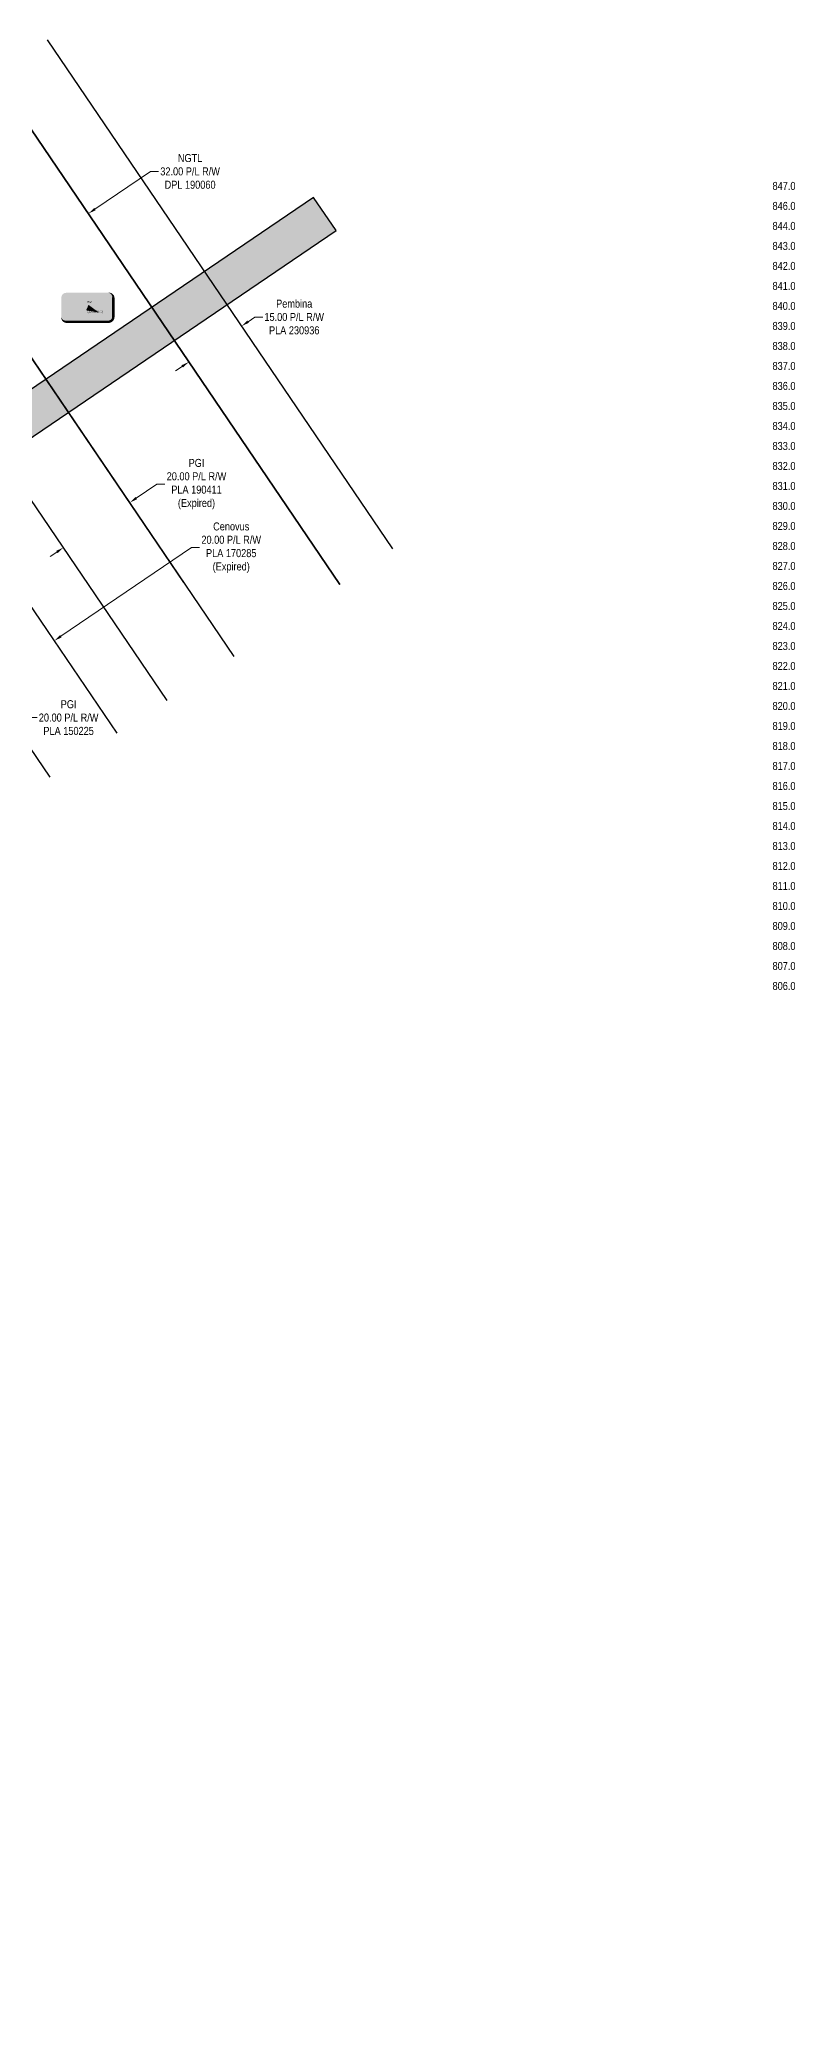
# Model space of a CAD drawing. Extents: x 413456 to 426437, y 6044251 to 6059667.
# Drawn here: x 421570 to 422517, y 6056657 to 6059144 of the extents above; entities that cross this region are included whole.
import ezdxf
from ezdxf.enums import TextEntityAlignment as Align

# ---------------------------------------------------------------- set-up
doc = ezdxf.new("R2018")
doc.units = 0
doc.header["$LTSCALE"] = 5
doc.header["$PDSIZE"] = 0.5
doc.layers.get('Defpoints').update_dxf_attribs({"color": 9})
for name, color, linetype in [('F-RW', 190, 'Continuous'), ('P-TEMP-BLOCKS', 250, 'Continuous'), ('P-TEMP-H', 41, 'Continuous'), ('P-TEMP_WORKSPACE', 46, 'Continuous'), ('S-T7', 7, 'Continuous')]:
    doc.layers.add(name, color=color, linetype=linetype)
doc.layers.add('F-RW-T', color=190, linetype='Continuous', lineweight=9)
doc.styles.add('80', font='ARIALN.TTF', dxfattribs={"height": 10})
doc.styles.add('80CG', font='ARIALN.TTF', dxfattribs={"height": 10})
doc.styles.get("Standard").update_dxf_attribs({"font": 'ARIALN.TTF'})
doc.dimstyles.new('Compass 5 000', dxfattribs={"dimscale": 5, "dimtxt": 9, "dimasz": 2, "dimexe": 0.2, "dimexo": 0.0625, "dimgap": 0.5, "dimtad": 0, "dimtih": 1, "dimtoh": 1, "dimzin": 0, "dimdsep": 46, "dimtxsty": '80CG', "dimcen": 0.1, "dimse1": 1, "dimse2": 1, "dimclrd": 256, "dimclrt": 256, "dimaunit": 1, "dimadec": 4, "dimazin": 0, "dimtfac": 0.06, "dimtofl": 0, "dimtmove": 0, "dimatfit": 1, "dimfxl": 0.2, "dimtolj": 1, "dimtzin": 0, "dimlwd": -1, "dimarcsym": 0})

# ---------------------------------------------------------------- blocks, each defined once
blk = doc.blocks.new('*U78')
at = {"true_color": 0xff8aff}
h = blk.add_hatch(color=211, dxfattribs=at)
edge = h.paths.add_edge_path()
edge.add_line((-26.5, -17.7), (26.5, -17.7))
edge.add_arc((26.5, -11.7), 6, 270, 360)
edge.add_line((32.5, -11.7), (32.5, 12.5))
edge.add_arc((26.5, 12.5), 6, 0, 90)
edge.add_line((26.5, 18.5), (-26.5, 18.5))
edge.add_arc((-26.5, 12.5), 6, 90, 180)
edge.add_line((-32.5, 12.5), (-32.5, -11.7))
edge.add_arc((-26.5, -11.7), 6, 180, 270)
at = {"color": 250, "flags": 128}
blk.add_lwpolyline([(-26.5, -17.7, 3, 3, 0), (26.5, -17.7, 3, 3, 0.414214), (32.5, -11.7, 3, 3, 0), (32.5, 12.5, 3, 0, 0.414214), (26.5, 18.5, 0, 0, 0), (-26.5, 18.5, 0, 0, 0.414214), (-32.5, 12.5, 0, 0, 0), (-32.5, -11.7, 0, 3, 0.414214)], format="xyseb", close=True, dxfattribs=at)
at = {"flags": 128}
blk.add_lwpolyline([(14.6, -6.3, 0, 7.5, 0), (0, 0, 0, 0, 0)], format="xyseb", dxfattribs=at)
at = {"color": 250, "lineweight": 30, "flags": 104}
blk.add_attdef('TEMP_AREA_W1', text='', height=12, dxfattribs=at).set_placement((0, 8.3), align=Align.MIDDLE_CENTER)
blk.add_attdef('ENTER_TEXT', text='', height=9, dxfattribs=at).set_placement((0, -3.8), align=Align.TOP_CENTER)
blk = doc.blocks.new('*D113')
at = {"layer": 'Defpoints', "color": 0, "transparency": 16777216}
for p in [(421631.1, 6058926.9), (422546.8, 6057576.7), (422414.5, 6057486.9)]:
    blk.add_point(p, dxfattribs=at)
at = {"layer": 'F-RW-T', "transparency": 16777216}
for p, q in [((421639.4, 6058932.5), (421708.8, 6058979.6)), ((421708.8, 6058979.6), (421718.8, 6058979.6)), ((421490.5, 6058831.5), (421482.2, 6058825.9))]:
    blk.add_line(p, q, dxfattribs=at)
for points in [[(421638.5, 6058933.9), (421640.3, 6058931.1), (421631.1, 6058926.9)], [(421489.6, 6058832.9), (421491.4, 6058830.2), (421498.8, 6058837.1)]]:
    blk.add_solid(points, dxfattribs=at)
at = {"layer": 'F-RW-T', "transparency": 16777216, "insert": (421758.3, 6058979.6), "char_height": 10, "attachment_point": 5, "style": '80CG'}
blk.add_mtext('\\A1;NGTL\\P32.00 P/L R/W\\PDPL 190060', dxfattribs=at)
blk = doc.blocks.new('*D163')
at = {"layer": 'Defpoints', "color": 0, "transparency": 16777216}
for p in [(421588.5, 6058393.2), (421650.2, 6058302.3), (421567.4, 6058246.1)]:
    blk.add_point(p, dxfattribs=at)
at = {"layer": 'F-RW-T', "transparency": 16777216}
for p, q in [((421596.8, 6058398.8), (421760.2, 6058509.6)), ((421760.2, 6058509.6), (421770.2, 6058509.6)), ((421497.5, 6058331.4), (421489.2, 6058325.8))]:
    blk.add_line(p, q, dxfattribs=at)
for points in [[(421595.9, 6058400.2), (421597.7, 6058397.4), (421588.5, 6058393.2)], [(421496.5, 6058332.8), (421498.4, 6058330.1), (421505.7, 6058337.1)]]:
    blk.add_solid(points, dxfattribs=at)
at = {"layer": 'F-RW-T', "transparency": 16777216, "insert": (421809.7, 6058509.6), "char_height": 10, "attachment_point": 5, "style": '80CG'}
blk.add_mtext('\\A1;Cenovus\\P20.00 P/L R/W\\PPLA 170285\\P(Expired)', dxfattribs=at)
blk = doc.blocks.new('*D164')
at = {"layer": 'Defpoints', "color": 0, "transparency": 16777216}
for p in [(421682.8, 6058565.8), (421758, 6058455), (421675.3, 6058398.9)]:
    blk.add_point(p, dxfattribs=at)
at = {"layer": 'F-RW-T', "transparency": 16777216}
for p, q in [((421691.1, 6058571.5), (421716.8, 6058588.9)), ((421716.8, 6058588.9), (421726.8, 6058588.9)), ((421591.8, 6058504.1), (421583.5, 6058498.5))]:
    blk.add_line(p, q, dxfattribs=at)
for points in [[(421690.2, 6058572.8), (421692, 6058570.1), (421682.8, 6058565.8)], [(421590.9, 6058505.5), (421592.7, 6058502.7), (421600.1, 6058509.7)]]:
    blk.add_solid(points, dxfattribs=at)
at = {"layer": 'F-RW-T', "transparency": 16777216, "insert": (421766.3, 6058588.9), "char_height": 10, "attachment_point": 5, "style": '80CG'}
blk.add_mtext('\\A1;PGI\\P20.00 P/L R/W\\PPLA 190411\\P(Expired)', dxfattribs=at)
blk = doc.blocks.new('*D165')
at = {"layer": 'Defpoints', "color": 0, "transparency": 16777216}
for p in [(421433.8, 6058265.1), (421836.6, 6057671), (421717, 6057589.9)]:
    blk.add_point(p, dxfattribs=at)
at = {"layer": 'F-RW-T', "transparency": 16777216}
for p, q in [((421442, 6058270.7), (421450.3, 6058276.3)), ((421297.6, 6058172.7), (421287.6, 6058172.7)), ((421305.9, 6058178.4), (421297.6, 6058172.7))]:
    blk.add_line(p, q, dxfattribs=at)
for points in [[(421441.1, 6058272.1), (421443, 6058269.3), (421433.8, 6058265.1)], [(421305, 6058179.7), (421306.8, 6058177), (421314.2, 6058184)]]:
    blk.add_solid(points, dxfattribs=at)
at = {"layer": 'F-RW-T', "transparency": 16777216, "insert": (421248.1, 6058172.7), "char_height": 10, "attachment_point": 5, "style": '80CG'}
blk.add_mtext('\\A1;NGTL\\P29.00 P/L R/W\\PDPL 110999', dxfattribs=at)
blk = doc.blocks.new('*D166')
at = {"layer": 'Defpoints', "color": 0, "transparency": 16777216}
for p in [(421169.8, 6058116.2), (422002.5, 6056890.4), (421890.8, 6056814.5)]:
    blk.add_point(p, dxfattribs=at)
at = {"layer": 'F-RW-T', "transparency": 16777216}
for p, q in [((421178.1, 6058121.8), (421186.4, 6058127.4)), ((421049.9, 6058034.7), (421041.7, 6058029.1)), ((421041.7, 6058029.1), (421031.7, 6058029.1))]:
    blk.add_line(p, q, dxfattribs=at)
for points in [[(421177.2, 6058123.2), (421179, 6058120.4), (421169.8, 6058116.2)], [(421049, 6058036.1), (421050.9, 6058033.4), (421058.2, 6058040.4)]]:
    blk.add_solid(points, dxfattribs=at)
at = {"layer": 'F-RW-T', "transparency": 16777216, "insert": (420992.1, 6058029.1), "char_height": 10, "attachment_point": 5, "style": '80CG'}
blk.add_mtext('\\A1;NGTL\\P27.00 P/L R/W\\PPlan 822 0871\\PDPL 800727', dxfattribs=at)
blk = doc.blocks.new('*D167')
at = {"layer": 'Defpoints', "color": 0, "transparency": 16777216}
for p in [(421540.4, 6058286), (422606.8, 6056713.4), (422524, 6056657.3)]:
    blk.add_point(p, dxfattribs=at)
at = {"layer": 'F-RW-T', "transparency": 16777216}
for p, q in [((421548.7, 6058291.6), (421557, 6058297.2)), ((421557, 6058297.2), (421567, 6058297.2)), ((421449.4, 6058224.3), (421441.1, 6058218.6))]:
    blk.add_line(p, q, dxfattribs=at)
for points in [[(421547.7, 6058293), (421549.6, 6058290.2), (421540.4, 6058286)], [(421448.4, 6058225.6), (421450.3, 6058222.9), (421457.6, 6058229.9)]]:
    blk.add_solid(points, dxfattribs=at)
at = {"layer": 'F-RW-T', "transparency": 16777216, "insert": (421606.5, 6058297.2), "char_height": 10, "attachment_point": 5, "style": '80CG'}
blk.add_mtext('\\A1;PGI\\P20.00 P/L R/W\\PPLA 150225', dxfattribs=at)
blk = doc.blocks.new('*D168')
at = {"layer": 'Defpoints', "color": 0, "transparency": 16777216}
for p in [(421361.5, 6058113.7), (422271.1, 6056773.6), (422139.1, 6056684)]:
    blk.add_point(p, dxfattribs=at)
at = {"layer": 'F-RW-T', "transparency": 16777216}
for p, q in [((421369.8, 6058119.3), (421378, 6058125)), ((421221.2, 6058018.5), (421205.6, 6058007.9)), ((421205.6, 6058007.9), (421195.6, 6058007.9))]:
    blk.add_line(p, q, dxfattribs=at)
for points in [[(421368.8, 6058120.7), (421370.7, 6058118), (421361.5, 6058113.7)], [(421220.3, 6058019.9), (421222.2, 6058017.2), (421229.5, 6058024.2)]]:
    blk.add_solid(points, dxfattribs=at)
at = {"layer": 'F-RW-T', "transparency": 16777216, "insert": (421156, 6058007.9), "char_height": 10, "attachment_point": 5, "style": '80CG'}
blk.add_mtext('\\A1;Alliance\\P27.00 P/L R/W\\PPlan 012 1425\\PDPL 981030', dxfattribs=at)
blk = doc.blocks.new('*D173')
at = {"layer": 'Defpoints', "color": 0, "transparency": 16777216}
for p in [(421822.5, 6058786.3), (421834, 6058769.4), (421768.2, 6058724.8)]:
    blk.add_point(p, dxfattribs=at)
at = {"layer": 'F-RW-T', "transparency": 16777216}
for p, q in [((421830.8, 6058791.9), (421839.3, 6058797.7)), ((421839.3, 6058797.7), (421849.3, 6058797.7)), ((421748.5, 6058736), (421740.2, 6058730.4))]:
    blk.add_line(p, q, dxfattribs=at)
for points in [[(421829.9, 6058793.3), (421831.7, 6058790.5), (421822.5, 6058786.3)], [(421747.5, 6058737.4), (421749.4, 6058734.7), (421756.8, 6058741.6)]]:
    blk.add_solid(points, dxfattribs=at)
at = {"layer": 'F-RW-T', "transparency": 16777216, "insert": (421888.4, 6058797.7), "char_height": 10, "attachment_point": 5, "style": '80CG'}
blk.add_mtext('\\A1;Pembina\\P15.00 P/L R/W\\PPLA 230936', dxfattribs=at)

msp = doc.modelspace()

# ---------------------------------------------------------------- hatches: boundary and pattern name
at = {"layer": 'P-TEMP-H'}
h = msp.add_hatch(color=256, dxfattribs=at)
h.dxf.hatch_style = 1
h.paths.add_polyline_path([(421940.758, 6058905.831), (421912.691, 6058947.184), (421350.66, 6058565.73), (421378.727, 6058524.377)])

# ---------------------------------------------------------------- linework, layer by layer
at = {"layer": 'F-RW'}
for points in [[(421483.848, 6059144.068), (421514.666, 6059098.632), (421559.192, 6059032.958), (421945.414, 6058463.478)], [(421945.417, 6058463.48), (421559.194, 6059032.962), (421514.669, 6059098.632), (421483.853, 6059144.068)], [(421579.684, 6059144.068), (422011.269, 6058508.174)], [(421750.656, 6058465.84), (421553.955, 6058755.899), (421519.566, 6058806.563), (421451.624, 6058906.997), (421409.025, 6058969.82), (421407.202, 6058972.209), (421380.663, 6059011.481), (421374.963, 6059019.89), (421294.3, 6058960.809), (421210.557, 6059084.179)], [(421553.955, 6058755.899), (421813.139, 6058373.702)], [(421583.296, 6058222.702), (421398.191, 6058495.655), (421316.943, 6058615.55), (421291.789, 6058652.562), (421287.808, 6058658.468), (421278.529, 6058672.226), (421361.245, 6058728.348), (421375.324, 6058707.585), (421397.77, 6058674.48), (421401.469, 6058669.025), (421548.22, 6058452.614), (421666.885, 6058277.617)], [(421729.56, 6058318.793), (421550.677, 6058582.576)]]:
    msp.add_lwpolyline(points, dxfattribs=at)
at = {"layer": 'P-TEMP_WORKSPACE'}
msp.add_lwpolyline([(421940.758, 6058905.831), (421912.691, 6058947.184), (421350.66, 6058565.73), (421378.727, 6058524.377)], close=True, dxfattribs=at)

# ---------------------------------------------------------------- block references
at = {"layer": 'P-TEMP-BLOCKS'}
ref = msp.add_blockref('*U78', (421629.884, 6058809.53), dxfattribs=dict(at, xscale=0.9990429872970835, yscale=0.9990429872970835, zscale=0.9990429872970835))
lines = msp.add_mtext('W2', dxfattribs={"layer": '0', "color": 250, "insert": (421629.884, 6058817.787), "char_height": 2.5, "attachment_point": 1})
ref.add_attrib('TEMP_AREA_W1', '', (421629.884, 6058817.787), dxfattribs={"flags": 104}).embed_mtext(lines)
lines = msp.add_mtext('(10.0x135.0)', dxfattribs={"layer": '0', "color": 250, "insert": (421629.89, 6058805.757), "char_height": 2.5, "attachment_point": 1})
ref.add_attrib('ENTER_TEXT', '', (421629.89, 6058805.757), dxfattribs={"flags": 104}).embed_mtext(lines)

# ---------------------------------------------------------------- texts
at = {"layer": 'S-T7', "style": '80'}
for s, p in [('847.0', (422514.809, 6058961.493)), ('846.0', (422514.809, 6058936.504)), ('844.0', (422514.809, 6058911.515)), ('843.0', (422514.809, 6058886.526)), ('842.0', (422514.809, 6058861.537)), ('841.0', (422514.809, 6058836.547)), ('840.0', (422514.809, 6058811.558)), ('839.0', (422514.809, 6058786.569)), ('838.0', (422514.809, 6058761.58)), ('837.0', (422514.809, 6058736.591)), ('836.0', (422514.809, 6058711.602)), ('835.0', (422514.809, 6058686.613)), ('834.0', (422514.809, 6058661.624)), ('833.0', (422514.809, 6058636.635)), ('832.0', (422514.809, 6058611.646)), ('831.0', (422514.809, 6058586.657)), ('830.0', (422514.809, 6058561.667)), ('829.0', (422514.809, 6058536.678)), ('828.0', (422514.809, 6058511.689)), ('827.0', (422514.809, 6058486.7)), ('826.0', (422514.809, 6058461.711)), ('825.0', (422514.809, 6058436.722)), ('824.0', (422514.809, 6058411.733)), ('823.0', (422514.809, 6058386.744)), ('822.0', (422514.809, 6058361.755)), ('821.0', (422514.809, 6058336.766)), ('820.0', (422514.809, 6058311.777)), ('819.0', (422514.809, 6058286.787)), ('818.0', (422514.809, 6058261.798)), ('817.0', (422514.809, 6058236.809)), ('816.0', (422514.809, 6058211.82)), ('815.0', (422514.809, 6058186.831)), ('814.0', (422514.809, 6058161.842)), ('813.0', (422514.809, 6058136.853)), ('812.0', (422514.809, 6058111.864)), ('811.0', (422514.809, 6058086.875)), ('810.0', (422514.809, 6058061.886)), ('809.0', (422514.809, 6058036.897)), ('808.0', (422514.809, 6058011.907)), ('807.0', (422514.809, 6057986.918)), ('806.0', (422514.809, 6057961.929))]:
    msp.add_text(s, height=9.9956, dxfattribs=at).set_placement(p, align=Align.MIDDLE_RIGHT)

# ---------------------------------------------------------------- dimensions: what is measured, and where the dimension line sits
at = {"layer": 'F-RW-T'}
for base, p1, p2, angle, text, picture, middle in [((421631.125, 6058926.901), (422414.503, 6057486.923), (422546.845, 6057576.678), 34.145108, 'NGTL\\P32.00 P/L R/W\\PDPL 190060', '*D113', (421758.291, 6058979.598)), ((421822.517, 6058786.28), (421768.223, 6058724.751), (421833.985, 6058769.384), 34.164987, 'Pembina\\P15.00 P/L R/W\\PPLA 230936', '*D173', (421888.392, 6058797.677)), ((421682.836, 6058565.848), (421675.26, 6058398.864), (421758.018, 6058454.985), 34.142903, 'PGI\\P20.00 P/L R/W\\PPLA 190411\\P(Expired)', '*D164', (421766.303, 6058588.858)), ((421588.52, 6058393.183), (421567.397, 6058246.144), (421650.168, 6058302.27), 34.14118, 'Cenovus\\P20.00 P/L R/W\\PPLA 170285\\P(Expired)', '*D163', (421809.724, 6058509.591)), ((421540.4, 6058285.998), (422524.029, 6056657.282), (422606.794, 6056713.406), 34.141672, 'PGI\\P20.00 P/L R/W\\PPLA 150225', '*D167', (421606.492, 6058297.224)), ((421433.752, 6058265.065), (421716.995, 6057589.931), (421836.582, 6057671.026), 34.141979, 'NGTL\\P29.00 P/L R/W\\PDPL 110999', '*D165', (421248.074, 6058172.744)), ((421169.837, 6058116.187), (421890.83, 6056814.549), (422002.467, 6056890.378), 34.186282, 'NGTL\\P27.00 P/L R/W\\PPlan 822 0871\\PDPL 800727', '*D166', (420992.118, 6058029.118)), ((421361.481, 6058113.722), (422139.107, 6056684.021), (422271.073, 6056773.591), 34.166034, 'Alliance\\P27.00 P/L R/W\\PPlan 012 1425\\PDPL 981030', '*D168', (421156.018, 6058007.889))]:
    dim = msp.add_linear_dim(base=base, p1=p1, p2=p2, angle=angle, text=text, dimstyle='Compass 5 000', dxfattribs=at)
    dim.commit()
    dim.dimension.update_dxf_attribs({"geometry": picture, "text_midpoint": middle, "dimtype": 161})

doc.saveas('drawing.dxf')
